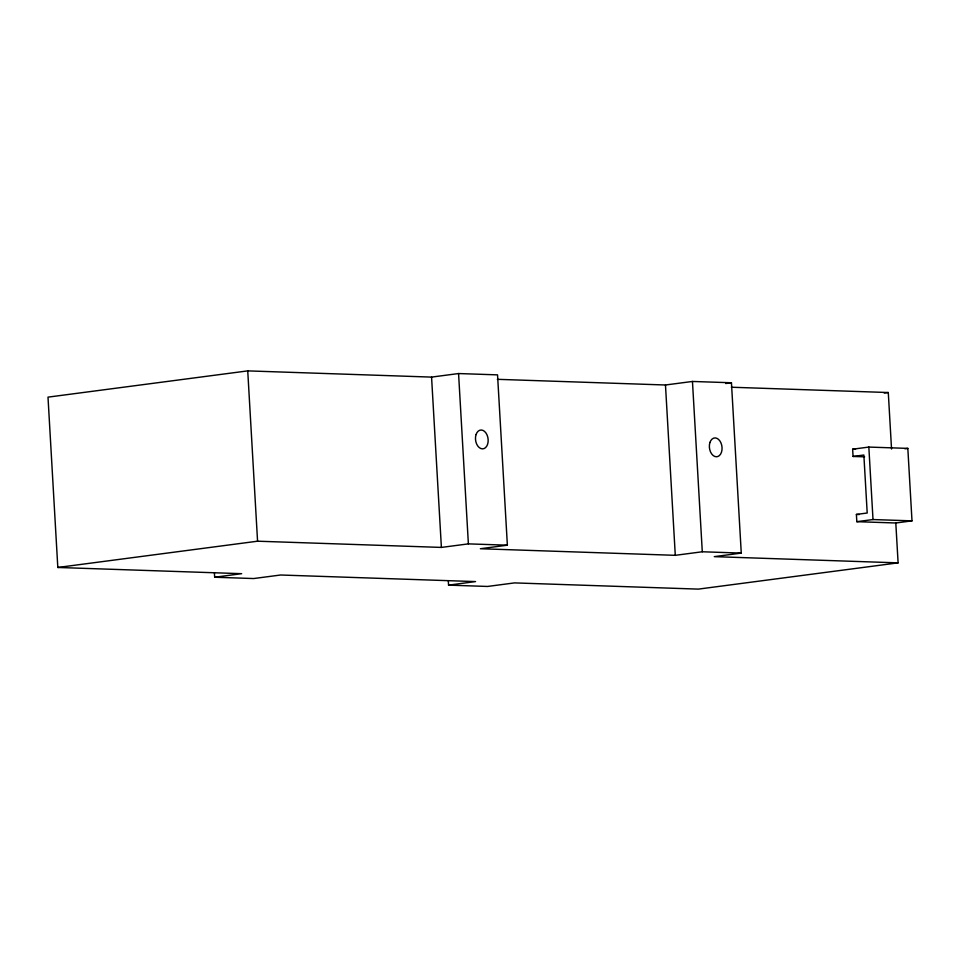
<?xml version="1.0" encoding="UTF-8"?>
<svg xmlns="http://www.w3.org/2000/svg" width="960" height="960" viewBox="0 0 960 960"><rect width="100%" height="100%" fill="white"/><g stroke="black" fill="none" stroke-linecap="round" stroke-linejoin="round"><path stroke-width="1.44" d="M497.34 379.32L665.472 384.996L692.46 381.456L731.448 382.764L741.264 553.092L702.288 551.772L675.288 555.324L480.372 548.736L507.372 545.184L497.544 374.868L458.568 373.548L431.568 377.1L247.74 370.884L48 397.14L57.816 567.468L241.656 573.684L214.656 577.236L214.404 572.748M725.76 383.52L731.448 382.764M884.232 393.06L888.288 392.532L891.54 449.028M852.648 449.196L868.836 447.072L907.824 448.392L912 520.86L895.8 522.996L856.824 521.676L856.404 514.428L867.204 513.012L863.856 455.028L853.056 456.444L852.648 449.196L855.528 449.292M904.872 448.776L907.824 448.392M57.816 567.468L257.568 541.2L441.396 547.416L468.384 543.876L507.372 545.184M856.824 521.676L873.012 519.552L912 520.86M448.296 580.656L448.56 585.132L475.548 581.592L280.632 575.004L253.644 578.544L214.656 577.236M741.264 553.092L714.276 556.644L898.104 562.86L895.8 522.996M898.104 562.86L698.364 589.116L514.536 582.9L487.536 586.452L448.56 585.132M731.352 387.228L888.288 392.532M853.056 456.444L864.612 456.84M856.404 514.428L859.296 514.524M868.836 447.072L873.012 519.552M692.46 381.456L702.288 551.772M665.472 384.996L675.288 555.324M458.568 373.548L468.384 543.876M431.568 377.1L441.396 547.416M247.74 370.884L257.568 541.2M476.064 434.544A9.468 6.288 82.5 0 0 482.364 448.86A9.468 6.288 82.5 0 0 487.032 434.904A9.468 6.288 82.5 0 0 476.064 434.544M709.956 442.44A9.468 6.288 82.5 0 0 716.256 456.768A9.468 6.288 82.5 0 0 720.924 442.812A9.468 6.288 82.5 0 0 709.956 442.44"/></g></svg>
